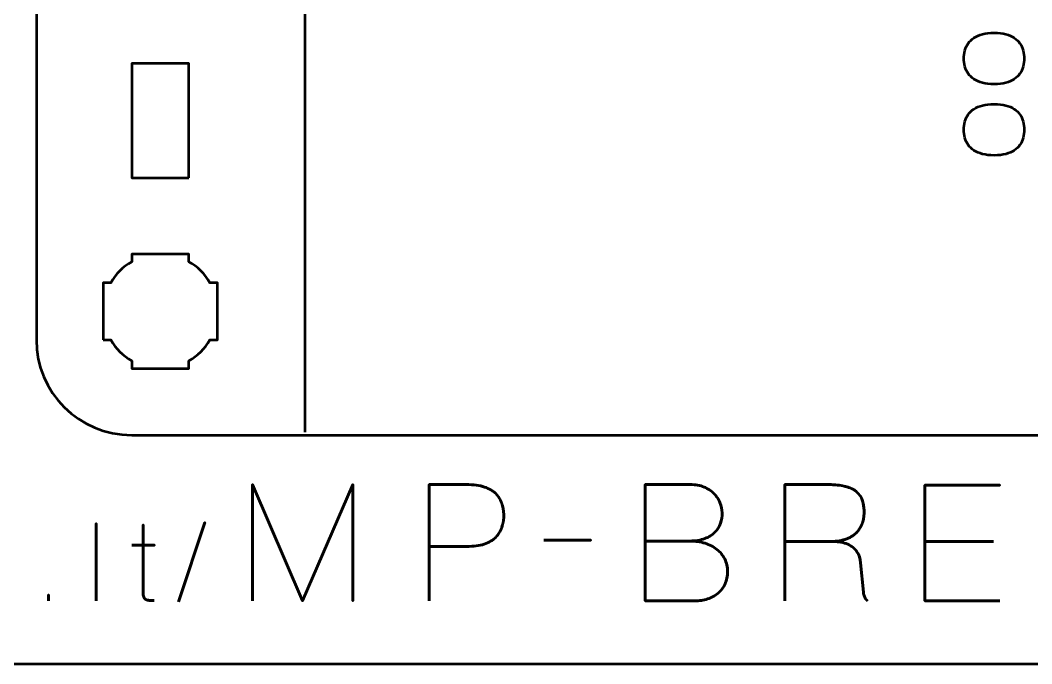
# Model space of a CAD drawing. Header units: centimetres. Extents: x -21 to 0, y -29.7 to 0.
# Drawn here: x -10.38 to -5.08, y -29.7 to -26.32 of the extents above; entities that cross this region are included whole.
import ezdxf

# ---------------------------------------------------------------- set-up
doc = ezdxf.new("R2010")
doc.units = ezdxf.units.CM
doc.header["$MEASUREMENT"] = 0
doc.layers.add('Layer 1', color=7, linetype='Continuous')

msp = doc.modelspace()

# ---------------------------------------------------------------- linework, layer by layer
at = {"layer": 'Layer 1', "color": 1, "lineweight": 53}
msp.add_open_spline([(-21.00003, -29.19995), (-21.00003, -29.19995), (-21.00003, -5.29992), (-21.00003, -5.29992), (-21.00003, -5.29992), (-21.00003, -5.21709), (-20.93286, -5.14992), (-20.85003, -5.14992), (-20.85003, -5.14992), (-20.7672, -5.14992), (-20.70003, -5.08275), (-20.70003, -4.99992), (-20.70003, -4.99992), (-20.70003, -4.91709), (-20.7672, -4.84992), (-20.85003, -4.84992), (-20.85003, -4.84992), (-20.93286, -4.84992), (-21.00003, -4.78275), (-21.00003, -4.69992), (-21.00003, -4.69992), (-21.00003, -4.61709), (-20.93286, -4.54992), (-20.85003, -4.54992), (-20.85003, -4.54992), (-20.7672, -4.54992), (-20.70003, -4.48275), (-20.70003, -4.39992), (-20.70003, -4.39992), (-20.70003, -4.31709), (-20.7672, -4.24992), (-20.85003, -4.24992), (-20.85003, -4.24992), (-20.93286, -4.24992), (-21.00003, -4.18275), (-21.00003, -4.09992), (-21.00003, -4.09992), (-21.00003, -4.01709), (-20.93286, -3.94992), (-20.85003, -3.94992), (-20.85003, -3.94992), (-20.7672, -3.94992), (-20.70003, -3.88275), (-20.70003, -3.79992), (-20.70003, -3.79992), (-20.70003, -3.71709), (-20.7672, -3.64992), (-20.85003, -3.64992), (-20.85003, -3.64992), (-20.93286, -3.64992), (-21.00003, -3.58275), (-21.00003, -3.49992), (-21.00003, -3.49992), (-21.00003, -3.41709), (-20.93286, -3.34992), (-20.85003, -3.34992), (-20.85003, -3.34992), (-20.7672, -3.34992), (-20.70003, -3.28275), (-20.70003, -3.19992), (-20.70003, -3.19992), (-20.70003, -3.11709), (-20.7672, -3.04992), (-20.85003, -3.04992), (-20.85003, -3.04992), (-20.93286, -3.04992), (-21.00003, -2.98275), (-21.00003, -2.89992), (-21.00003, -2.89992), (-21.00003, -2.81709), (-20.93286, -2.74992), (-20.85003, -2.74992), (-20.85003, -2.74992), (-20.7672, -2.74992), (-20.70003, -2.68275), (-20.70003, -2.59992), (-20.70003, -2.59992), (-20.70003, -2.51709), (-20.7672, -2.44992), (-20.85003, -2.44992), (-20.85003, -2.44992), (-20.93286, -2.44992), (-21.00003, -2.38275), (-21.00003, -2.29992), (-21.00003, -2.29992), (-21.00003, -2.21709), (-20.93286, -2.14992), (-20.85003, -2.14992), (-20.85003, -2.14992), (-20.7672, -2.14992), (-20.70003, -2.08275), (-20.70003, -1.99992), (-20.70003, -1.99992), (-20.70003, -1.91709), (-20.7672, -1.84992), (-20.85003, -1.84992), (-20.85003, -1.84992), (-20.93286, -1.84992), (-21.00003, -1.78275), (-21.00003, -1.69992), (-21.00003, -1.69992), (-21.00003, -1.61709), (-20.93286, -1.54992), (-20.85003, -1.54992), (-20.85003, -1.54992), (-20.7672, -1.54992), (-20.70003, -1.48275), (-20.70003, -1.39992), (-20.70003, -1.39992), (-20.70003, -1.31709), (-20.7672, -1.24992), (-20.85003, -1.24992), (-20.85003, -1.24992), (-20.93286, -1.24992), (-21.00003, -1.18275), (-21.00003, -1.09992), (-21.00003, -1.09992), (-21.00003, -1.09992), (-21.00003, -0.49992), (-21.00003, -0.49992), (-21.00003, -0.49992), (-21.00003, -0.22295), (-20.77694, 0.00004), (-20.49994, 0.00004), (-20.49994, 0.00004), (-20.49994, 0.00004), (-0.50008, 0.00004), (-0.50008, 0.00004), (-0.50008, 0.00004), (-0.22294, 0.00004), (0.00002, -0.22295), (0.00002, -0.49992), (0.00002, -0.49992), (0.00002, -0.49992), (0.00002, -29.19995), (0.00002, -29.19995), (0.00002, -29.19995), (0.00002, -29.47695), (-0.22294, -29.70004), (-0.50008, -29.70004), (-0.50008, -29.70004), (-0.50008, -29.70004), (-20.49994, -29.70004), (-20.49994, -29.70004), (-20.49994, -29.70004), (-20.77694, -29.70004), (-21.00003, -29.47695), (-21.00003, -29.19995)], degree=3, knots=[0, 0, 0, 0, 0.027027, 0.027027, 0.027027, 0.027027, 0.0540541, 0.0540541, 0.0540541, 0.0540541, 0.0810811, 0.0810811, 0.0810811, 0.0810811, 0.1081081, 0.1081081, 0.1081081, 0.1081081, 0.1351351, 0.1351351, 0.1351351, 0.1351351, 0.1621622, 0.1621622, 0.1621622, 0.1621622, 0.1891892, 0.1891892, 0.1891892, 0.1891892, 0.2162162, 0.2162162, 0.2162162, 0.2162162, 0.2432432, 0.2432432, 0.2432432, 0.2432432, 0.2702703, 0.2702703, 0.2702703, 0.2702703, 0.2972973, 0.2972973, 0.2972973, 0.2972973, 0.3243243, 0.3243243, 0.3243243, 0.3243243, 0.3513514, 0.3513514, 0.3513514, 0.3513514, 0.3783784, 0.3783784, 0.3783784, 0.3783784, 0.4054054, 0.4054054, 0.4054054, 0.4054054, 0.4324324, 0.4324324, 0.4324324, 0.4324324, 0.4594595, 0.4594595, 0.4594595, 0.4594595, 0.4864865, 0.4864865, 0.4864865, 0.4864865, 0.5135135, 0.5135135, 0.5135135, 0.5135135, 0.5405405, 0.5405405, 0.5405405, 0.5405405, 0.5675676, 0.5675676, 0.5675676, 0.5675676, 0.5945946, 0.5945946, 0.5945946, 0.5945946, 0.6216216, 0.6216216, 0.6216216, 0.6216216, 0.6486486, 0.6486486, 0.6486486, 0.6486486, 0.6756757, 0.6756757, 0.6756757, 0.6756757, 0.7027027, 0.7027027, 0.7027027, 0.7027027, 0.7297297, 0.7297297, 0.7297297, 0.7297297, 0.7567568, 0.7567568, 0.7567568, 0.7567568, 0.7837838, 0.7837838, 0.7837838, 0.7837838, 0.8108108, 0.8108108, 0.8108108, 0.8108108, 0.8378378, 0.8378378, 0.8378378, 0.8378378, 0.8648649, 0.8648649, 0.8648649, 0.8648649, 0.8918919, 0.8918919, 0.8918919, 0.8918919, 0.9189189, 0.9189189, 0.9189189, 0.9189189, 0.9459459, 0.9459459, 0.9459459, 0.9459459, 0.972973, 0.972973, 0.972973, 0.972973, 1, 1, 1, 1], dxfattribs=at)
at = {"layer": 'Layer 1', "color": 3, "lineweight": 53}
msp.add_open_spline([(-0.50014, -28.50002), (-0.50014, -28.50002), (-9.80004, -28.50002), (-9.80004, -28.50002), (-9.80004, -28.50002), (-10.07704, -28.50002), (-10.30014, -28.27693), (-10.30014, -27.99993), (-10.30014, -27.99993), (-10.30014, -27.99993), (-10.30014, -23.70007), (-10.30014, -23.70007), (-10.30014, -23.70007), (-10.30014, -23.42293), (-10.07704, -23.19997), (-9.80004, -23.19997), (-9.80004, -23.19997), (-9.80004, -23.19997), (-0.50014, -23.19997), (-0.50014, -23.19997), (-0.50014, -23.19997), (-0.49979, -24.96664), (-0.49979, -26.73334), (-0.50014, -28.50002)], degree=3, knots=[0, 0, 0, 0, 0.1666667, 0.1666667, 0.1666667, 0.1666667, 0.3333333, 0.3333333, 0.3333333, 0.3333333, 0.5, 0.5, 0.5, 0.5, 0.6666667, 0.6666667, 0.6666667, 0.6666667, 0.8333333, 0.8333333, 0.8333333, 0.8333333, 1, 1, 1, 1], dxfattribs=at)
at = {"layer": 'Layer 1', "color": 5, "lineweight": 53}
msp.add_open_spline([(-8.89109, -28.48513), (-8.89109, -28.48513), (-8.89109, -23.21485), (-8.89109, -23.21485)], degree=3, dxfattribs=at)
for points, knots in [([(-5.12025, -26.52333), (-5.12018, -26.50844), (-5.12194, -26.49433), (-5.1254, -26.48086), (-5.1254, -26.48086), (-5.12893, -26.46745), (-5.13443, -26.45518), (-5.14205, -26.44396), (-5.14205, -26.44396), (-5.1496, -26.43274), (-5.15955, -26.423), (-5.17183, -26.41475), (-5.17183, -26.41475), (-5.1841, -26.40649), (-5.19899, -26.40014), (-5.21649, -26.39563), (-5.21649, -26.39563), (-5.23398, -26.39104), (-5.25438, -26.38878), (-5.27773, -26.38871), (-5.27773, -26.38871), (-5.30108, -26.38878), (-5.32147, -26.39104), (-5.33904, -26.39563), (-5.33904, -26.39563), (-5.35661, -26.40014), (-5.37157, -26.40649), (-5.38391, -26.41475), (-5.38391, -26.41475), (-5.39626, -26.423), (-5.40628, -26.43274), (-5.41397, -26.44396), (-5.41397, -26.44396), (-5.42166, -26.45518), (-5.42723, -26.46745), (-5.43083, -26.48086), (-5.43083, -26.48086), (-5.43436, -26.49433), (-5.43612, -26.50844), (-5.43605, -26.52333), (-5.43605, -26.52333), (-5.43612, -26.53822), (-5.43436, -26.55233), (-5.43083, -26.56581), (-5.43083, -26.56581), (-5.42723, -26.57921), (-5.42166, -26.59149), (-5.41397, -26.60271), (-5.41397, -26.60271), (-5.40628, -26.61392), (-5.39626, -26.62366), (-5.38391, -26.63192), (-5.38391, -26.63192), (-5.37157, -26.64017), (-5.35661, -26.64652), (-5.33904, -26.65104), (-5.33904, -26.65104), (-5.32147, -26.65562), (-5.30108, -26.65788), (-5.27773, -26.65795), (-5.27773, -26.65795), (-5.25438, -26.65788), (-5.23398, -26.65562), (-5.21649, -26.65104), (-5.21649, -26.65104), (-5.19899, -26.64652), (-5.1841, -26.64017), (-5.17183, -26.63192), (-5.17183, -26.63192), (-5.15955, -26.62366), (-5.1496, -26.61392), (-5.14205, -26.60271), (-5.14205, -26.60271), (-5.13443, -26.59149), (-5.12893, -26.57921), (-5.1254, -26.56581), (-5.1254, -26.56581), (-5.12194, -26.55233), (-5.12018, -26.53822), (-5.12025, -26.52333)], [0, 0, 0, 0, 0.05, 0.05, 0.05, 0.05, 0.1, 0.1, 0.1, 0.1, 0.15, 0.15, 0.15, 0.15, 0.2, 0.2, 0.2, 0.2, 0.25, 0.25, 0.25, 0.25, 0.3, 0.3, 0.3, 0.3, 0.35, 0.35, 0.35, 0.35, 0.4, 0.4, 0.4, 0.4, 0.45, 0.45, 0.45, 0.45, 0.5, 0.5, 0.5, 0.5, 0.55, 0.55, 0.55, 0.55, 0.6, 0.6, 0.6, 0.6, 0.65, 0.65, 0.65, 0.65, 0.7, 0.7, 0.7, 0.7, 0.75, 0.75, 0.75, 0.75, 0.8, 0.8, 0.8, 0.8, 0.85, 0.85, 0.85, 0.85, 0.9, 0.9, 0.9, 0.9, 0.95, 0.95, 0.95, 0.95, 1, 1, 1, 1]), ([(-5.12025, -26.52333), (-5.12018, -26.50844), (-5.12194, -26.49433), (-5.1254, -26.48086), (-5.1254, -26.48086), (-5.12893, -26.46745), (-5.13443, -26.45518), (-5.14205, -26.44396), (-5.14205, -26.44396), (-5.1496, -26.43274), (-5.15955, -26.423), (-5.17183, -26.41475), (-5.17183, -26.41475), (-5.1841, -26.40649), (-5.19899, -26.40014), (-5.21649, -26.39563), (-5.21649, -26.39563), (-5.23398, -26.39104), (-5.25438, -26.38878), (-5.27773, -26.38871), (-5.27773, -26.38871), (-5.30108, -26.38878), (-5.32147, -26.39104), (-5.33904, -26.39563), (-5.33904, -26.39563), (-5.35661, -26.40014), (-5.37157, -26.40649), (-5.38391, -26.41475), (-5.38391, -26.41475), (-5.39626, -26.423), (-5.40628, -26.43274), (-5.41397, -26.44396), (-5.41397, -26.44396), (-5.42166, -26.45518), (-5.42723, -26.46745), (-5.43083, -26.48086), (-5.43083, -26.48086), (-5.43436, -26.49433), (-5.43612, -26.50844), (-5.43605, -26.52333), (-5.43605, -26.52333), (-5.43612, -26.53822), (-5.43436, -26.55233), (-5.43083, -26.56581), (-5.43083, -26.56581), (-5.42723, -26.57921), (-5.42166, -26.59149), (-5.41397, -26.60271), (-5.41397, -26.60271), (-5.40628, -26.61392), (-5.39626, -26.62366), (-5.38391, -26.63192), (-5.38391, -26.63192), (-5.37157, -26.64017), (-5.35661, -26.64652), (-5.33904, -26.65104), (-5.33904, -26.65104), (-5.32147, -26.65562), (-5.30108, -26.65788), (-5.27773, -26.65795), (-5.27773, -26.65795), (-5.25438, -26.65788), (-5.23398, -26.65562), (-5.21649, -26.65104), (-5.21649, -26.65104), (-5.19899, -26.64652), (-5.1841, -26.64017), (-5.17183, -26.63192), (-5.17183, -26.63192), (-5.15955, -26.62366), (-5.1496, -26.61392), (-5.14205, -26.60271), (-5.14205, -26.60271), (-5.13443, -26.59149), (-5.12893, -26.57921), (-5.1254, -26.56581), (-5.1254, -26.56581), (-5.12194, -26.55233), (-5.12018, -26.53822), (-5.12025, -26.52333)], [0, 0, 0, 0, 0.05, 0.05, 0.05, 0.05, 0.1, 0.1, 0.1, 0.1, 0.15, 0.15, 0.15, 0.15, 0.2, 0.2, 0.2, 0.2, 0.25, 0.25, 0.25, 0.25, 0.3, 0.3, 0.3, 0.3, 0.35, 0.35, 0.35, 0.35, 0.4, 0.4, 0.4, 0.4, 0.45, 0.45, 0.45, 0.45, 0.5, 0.5, 0.5, 0.5, 0.55, 0.55, 0.55, 0.55, 0.6, 0.6, 0.6, 0.6, 0.65, 0.65, 0.65, 0.65, 0.7, 0.7, 0.7, 0.7, 0.75, 0.75, 0.75, 0.75, 0.8, 0.8, 0.8, 0.8, 0.85, 0.85, 0.85, 0.85, 0.9, 0.9, 0.9, 0.9, 0.95, 0.95, 0.95, 0.95, 1, 1, 1, 1]), ([(-5.12025, -26.89713), (-5.12018, -26.88224), (-5.12194, -26.86813), (-5.1254, -26.85466), (-5.1254, -26.85466), (-5.12893, -26.84125), (-5.13443, -26.82898), (-5.14205, -26.81776), (-5.14205, -26.81776), (-5.1496, -26.80654), (-5.15955, -26.7968), (-5.17183, -26.78855), (-5.17183, -26.78855), (-5.1841, -26.78029), (-5.19899, -26.77394), (-5.21649, -26.76943), (-5.21649, -26.76943), (-5.23398, -26.76484), (-5.25438, -26.76258), (-5.27773, -26.76251), (-5.27773, -26.76251), (-5.30108, -26.76258), (-5.32147, -26.76484), (-5.33904, -26.76943), (-5.33904, -26.76943), (-5.35661, -26.77394), (-5.37157, -26.78029), (-5.38391, -26.78855), (-5.38391, -26.78855), (-5.39626, -26.7968), (-5.40628, -26.80654), (-5.41397, -26.81776), (-5.41397, -26.81776), (-5.42166, -26.82898), (-5.42723, -26.84125), (-5.43083, -26.85466), (-5.43083, -26.85466), (-5.43436, -26.86813), (-5.43612, -26.88224), (-5.43605, -26.89713), (-5.43605, -26.89713), (-5.43612, -26.91202), (-5.43436, -26.92613), (-5.43083, -26.93961), (-5.43083, -26.93961), (-5.42723, -26.95301), (-5.42166, -26.96529), (-5.41397, -26.97651), (-5.41397, -26.97651), (-5.40628, -26.98772), (-5.39626, -26.99746), (-5.38391, -27.00572), (-5.38391, -27.00572), (-5.37157, -27.01397), (-5.35661, -27.02032), (-5.33904, -27.02484), (-5.33904, -27.02484), (-5.32147, -27.02942), (-5.30108, -27.03168), (-5.27773, -27.03175), (-5.27773, -27.03175), (-5.25438, -27.03168), (-5.23398, -27.02942), (-5.21649, -27.02484), (-5.21649, -27.02484), (-5.19899, -27.02032), (-5.1841, -27.01397), (-5.17183, -27.00572), (-5.17183, -27.00572), (-5.15955, -26.99746), (-5.1496, -26.98772), (-5.14205, -26.97651), (-5.14205, -26.97651), (-5.13443, -26.96529), (-5.12893, -26.95301), (-5.1254, -26.93961), (-5.1254, -26.93961), (-5.12194, -26.92613), (-5.12018, -26.91202), (-5.12025, -26.89713)], [0, 0, 0, 0, 0.05, 0.05, 0.05, 0.05, 0.1, 0.1, 0.1, 0.1, 0.15, 0.15, 0.15, 0.15, 0.2, 0.2, 0.2, 0.2, 0.25, 0.25, 0.25, 0.25, 0.3, 0.3, 0.3, 0.3, 0.35, 0.35, 0.35, 0.35, 0.4, 0.4, 0.4, 0.4, 0.45, 0.45, 0.45, 0.45, 0.5, 0.5, 0.5, 0.5, 0.55, 0.55, 0.55, 0.55, 0.6, 0.6, 0.6, 0.6, 0.65, 0.65, 0.65, 0.65, 0.7, 0.7, 0.7, 0.7, 0.75, 0.75, 0.75, 0.75, 0.8, 0.8, 0.8, 0.8, 0.85, 0.85, 0.85, 0.85, 0.9, 0.9, 0.9, 0.9, 0.95, 0.95, 0.95, 0.95, 1, 1, 1, 1]), ([(-5.12025, -26.89713), (-5.12018, -26.88224), (-5.12194, -26.86813), (-5.1254, -26.85466), (-5.1254, -26.85466), (-5.12893, -26.84125), (-5.13443, -26.82898), (-5.14205, -26.81776), (-5.14205, -26.81776), (-5.1496, -26.80654), (-5.15955, -26.7968), (-5.17183, -26.78855), (-5.17183, -26.78855), (-5.1841, -26.78029), (-5.19899, -26.77394), (-5.21649, -26.76943), (-5.21649, -26.76943), (-5.23398, -26.76484), (-5.25438, -26.76258), (-5.27773, -26.76251), (-5.27773, -26.76251), (-5.30108, -26.76258), (-5.32147, -26.76484), (-5.33904, -26.76943), (-5.33904, -26.76943), (-5.35661, -26.77394), (-5.37157, -26.78029), (-5.38391, -26.78855), (-5.38391, -26.78855), (-5.39626, -26.7968), (-5.40628, -26.80654), (-5.41397, -26.81776), (-5.41397, -26.81776), (-5.42166, -26.82898), (-5.42723, -26.84125), (-5.43083, -26.85466), (-5.43083, -26.85466), (-5.43436, -26.86813), (-5.43612, -26.88224), (-5.43605, -26.89713), (-5.43605, -26.89713), (-5.43612, -26.91202), (-5.43436, -26.92613), (-5.43083, -26.93961), (-5.43083, -26.93961), (-5.42723, -26.95301), (-5.42166, -26.96529), (-5.41397, -26.97651), (-5.41397, -26.97651), (-5.40628, -26.98772), (-5.39626, -26.99746), (-5.38391, -27.00572), (-5.38391, -27.00572), (-5.37157, -27.01397), (-5.35661, -27.02032), (-5.33904, -27.02484), (-5.33904, -27.02484), (-5.32147, -27.02942), (-5.30108, -27.03168), (-5.27773, -27.03175), (-5.27773, -27.03175), (-5.25438, -27.03168), (-5.23398, -27.02942), (-5.21649, -27.02484), (-5.21649, -27.02484), (-5.19899, -27.02032), (-5.1841, -27.01397), (-5.17183, -27.00572), (-5.17183, -27.00572), (-5.15955, -26.99746), (-5.1496, -26.98772), (-5.14205, -26.97651), (-5.14205, -26.97651), (-5.13443, -26.96529), (-5.12893, -26.95301), (-5.1254, -26.93961), (-5.1254, -26.93961), (-5.12194, -26.92613), (-5.12018, -26.91202), (-5.12025, -26.89713)], [0, 0, 0, 0, 0.05, 0.05, 0.05, 0.05, 0.1, 0.1, 0.1, 0.1, 0.15, 0.15, 0.15, 0.15, 0.2, 0.2, 0.2, 0.2, 0.25, 0.25, 0.25, 0.25, 0.3, 0.3, 0.3, 0.3, 0.35, 0.35, 0.35, 0.35, 0.4, 0.4, 0.4, 0.4, 0.45, 0.45, 0.45, 0.45, 0.5, 0.5, 0.5, 0.5, 0.55, 0.55, 0.55, 0.55, 0.6, 0.6, 0.6, 0.6, 0.65, 0.65, 0.65, 0.65, 0.7, 0.7, 0.7, 0.7, 0.75, 0.75, 0.75, 0.75, 0.8, 0.8, 0.8, 0.8, 0.85, 0.85, 0.85, 0.85, 0.9, 0.9, 0.9, 0.9, 0.95, 0.95, 0.95, 0.95, 1, 1, 1, 1]), ([(-9.16618, -29.36992), (-9.16618, -29.36992), (-9.16618, -28.75947), (-9.16618, -28.75947), (-9.16618, -28.75947), (-9.16618, -28.75947), (-8.90371, -29.36992), (-8.90371, -29.36992), (-8.90371, -29.36992), (-8.90371, -29.36992), (-8.6404, -28.75947), (-8.6404, -28.75947), (-8.6404, -28.75947), (-8.6404, -28.75947), (-8.6404, -29.36992), (-8.6404, -29.36992), (-8.6404, -29.36992), (-8.6404, -29.36992), (-8.6404, -28.75947), (-8.6404, -28.75947), (-8.6404, -28.75947), (-8.6404, -28.75947), (-8.90371, -29.36992), (-8.90371, -29.36992), (-8.90371, -29.36992), (-8.90371, -29.36992), (-9.16618, -28.75947), (-9.16618, -28.75947), (-9.16618, -28.75947), (-9.16618, -28.75947), (-9.16618, -29.36992), (-9.16618, -29.36992)], [0, 0, 0, 0, 0.125, 0.125, 0.125, 0.125, 0.25, 0.25, 0.25, 0.25, 0.375, 0.375, 0.375, 0.375, 0.5, 0.5, 0.5, 0.5, 0.625, 0.625, 0.625, 0.625, 0.75, 0.75, 0.75, 0.75, 0.875, 0.875, 0.875, 0.875, 1, 1, 1, 1]), ([(-8.24077, -29.36992), (-8.24077, -29.36992), (-8.24077, -28.75947), (-8.24077, -28.75947), (-8.24077, -28.75947), (-8.24077, -28.75947), (-8.04604, -28.75947), (-8.04604, -28.75947), (-8.04604, -28.75947), (-8.00709, -28.75961), (-7.97506, -28.76399), (-7.9498, -28.77245), (-7.9498, -28.77245), (-7.92468, -28.78078), (-7.90492, -28.79235), (-7.89067, -28.80703), (-7.89067, -28.80703), (-7.87642, -28.82156), (-7.86626, -28.83821), (-7.86005, -28.85698), (-7.86005, -28.85698), (-7.85398, -28.87575), (-7.85045, -28.89536), (-7.84961, -28.9161), (-7.84961, -28.9161), (-7.84862, -28.93685), (-7.85102, -28.95717), (-7.85666, -28.97692), (-7.85666, -28.97692), (-7.86245, -28.99668), (-7.87219, -29.0146), (-7.88616, -29.03069), (-7.88616, -29.03069), (-7.89998, -29.04677), (-7.91875, -29.05962), (-7.94232, -29.06907), (-7.94232, -29.06907), (-7.96588, -29.07867), (-7.99509, -29.08346), (-8.02995, -29.08375), (-8.02995, -29.08375), (-8.02995, -29.08375), (-8.24077, -29.08375), (-8.24077, -29.08375), (-8.24077, -29.08375), (-8.24077, -29.08375), (-8.02995, -29.08375), (-8.02995, -29.08375), (-8.02995, -29.08375), (-7.9958, -29.08346), (-7.96687, -29.07867), (-7.94345, -29.06907), (-7.94345, -29.06907), (-7.91988, -29.05962), (-7.90111, -29.04677), (-7.887, -29.03069), (-7.887, -29.03069), (-7.87303, -29.0146), (-7.86301, -28.99668), (-7.85709, -28.97692), (-7.85709, -28.97692), (-7.85116, -28.95717), (-7.84862, -28.93685), (-7.84961, -28.9161), (-7.84961, -28.9161), (-7.85045, -28.89536), (-7.85398, -28.87575), (-7.86033, -28.85698), (-7.86033, -28.85698), (-7.86654, -28.83821), (-7.87698, -28.82156), (-7.89124, -28.80703), (-7.89124, -28.80703), (-7.90563, -28.79235), (-7.92538, -28.78078), (-7.9505, -28.77245), (-7.9505, -28.77245), (-7.97576, -28.76399), (-8.00751, -28.75961), (-8.04604, -28.75947), (-8.04604, -28.75947), (-8.04604, -28.75947), (-8.24077, -28.75947), (-8.24077, -28.75947), (-8.24077, -28.75947), (-8.24077, -28.75947), (-8.24077, -29.36992), (-8.24077, -29.36992)], [0, 0, 0, 0, 0.0454545, 0.0454545, 0.0454545, 0.0454545, 0.0909091, 0.0909091, 0.0909091, 0.0909091, 0.1363636, 0.1363636, 0.1363636, 0.1363636, 0.1818182, 0.1818182, 0.1818182, 0.1818182, 0.2272727, 0.2272727, 0.2272727, 0.2272727, 0.2727273, 0.2727273, 0.2727273, 0.2727273, 0.3181818, 0.3181818, 0.3181818, 0.3181818, 0.3636364, 0.3636364, 0.3636364, 0.3636364, 0.4090909, 0.4090909, 0.4090909, 0.4090909, 0.4545455, 0.4545455, 0.4545455, 0.4545455, 0.5, 0.5, 0.5, 0.5, 0.5454545, 0.5454545, 0.5454545, 0.5454545, 0.5909091, 0.5909091, 0.5909091, 0.5909091, 0.6363636, 0.6363636, 0.6363636, 0.6363636, 0.6818182, 0.6818182, 0.6818182, 0.6818182, 0.7272727, 0.7272727, 0.7272727, 0.7272727, 0.7727273, 0.7727273, 0.7727273, 0.7727273, 0.8181818, 0.8181818, 0.8181818, 0.8181818, 0.8636364, 0.8636364, 0.8636364, 0.8636364, 0.9090909, 0.9090909, 0.9090909, 0.9090909, 0.9545455, 0.9545455, 0.9545455, 0.9545455, 1, 1, 1, 1]), ([(-7.10792, -29.05581), (-7.10792, -29.05581), (-6.87339, -29.05581), (-6.87339, -29.05581), (-6.87339, -29.05581), (-6.84291, -29.05566), (-6.81695, -29.05143), (-6.79507, -29.04311), (-6.79507, -29.04311), (-6.77334, -29.03492), (-6.7557, -29.02377), (-6.74202, -29.0098), (-6.74202, -29.0098), (-6.72833, -28.99583), (-6.71845, -28.98003), (-6.71224, -28.96253), (-6.71224, -28.96253), (-6.70617, -28.94517), (-6.70335, -28.92711), (-6.70406, -28.90848), (-6.70406, -28.90848), (-6.7049, -28.88986), (-6.70886, -28.8718), (-6.71591, -28.85416), (-6.71591, -28.85416), (-6.72283, -28.83652), (-6.73327, -28.82057), (-6.74696, -28.80632), (-6.74696, -28.80632), (-6.76064, -28.79207), (-6.77772, -28.78078), (-6.79846, -28.77245), (-6.79846, -28.77245), (-6.8192, -28.76399), (-6.84362, -28.75961), (-6.8717, -28.75947), (-6.8717, -28.75947), (-6.8717, -28.75947), (-7.10792, -28.75947), (-7.10792, -28.75947), (-7.10792, -28.75947), (-7.10792, -28.75947), (-7.10792, -29.36992), (-7.10792, -29.36992), (-7.10792, -29.36992), (-7.10792, -29.36992), (-6.84799, -29.36992), (-6.84799, -29.36992), (-6.84799, -29.36992), (-6.82372, -29.36992), (-6.80114, -29.36639), (-6.78026, -29.35948), (-6.78026, -29.35948), (-6.75937, -29.35242), (-6.74117, -29.3424), (-6.72537, -29.329), (-6.72537, -29.329), (-6.7097, -29.31573), (-6.69743, -29.29965), (-6.68868, -29.2806), (-6.68868, -29.2806), (-6.67993, -29.26155), (-6.67541, -29.23996), (-6.67527, -29.21583), (-6.67527, -29.21583), (-6.67584, -29.19155), (-6.68092, -29.16968), (-6.69065, -29.15007), (-6.69065, -29.15007), (-6.70039, -29.13045), (-6.71394, -29.11366), (-6.73143, -29.09955), (-6.73143, -29.09955), (-6.74893, -29.08558), (-6.76982, -29.07471), (-6.7938, -29.06724), (-6.7938, -29.06724), (-6.81779, -29.05976), (-6.84432, -29.05595), (-6.87339, -29.05581), (-6.87339, -29.05581), (-6.84432, -29.05595), (-6.81779, -29.05976), (-6.7938, -29.06724), (-6.7938, -29.06724), (-6.76982, -29.07471), (-6.74893, -29.08558), (-6.73143, -29.09955), (-6.73143, -29.09955), (-6.71394, -29.11366), (-6.70039, -29.13045), (-6.69065, -29.15007), (-6.69065, -29.15007), (-6.68092, -29.16968), (-6.67584, -29.19155), (-6.67527, -29.21583), (-6.67527, -29.21583), (-6.67541, -29.23996), (-6.67993, -29.26155), (-6.68868, -29.2806), (-6.68868, -29.2806), (-6.69743, -29.29965), (-6.7097, -29.31573), (-6.72537, -29.329), (-6.72537, -29.329), (-6.74117, -29.3424), (-6.75937, -29.35242), (-6.78026, -29.35948), (-6.78026, -29.35948), (-6.80114, -29.36639), (-6.82372, -29.36992), (-6.84799, -29.36992), (-6.84799, -29.36992), (-6.84799, -29.36992), (-7.10792, -29.36992), (-7.10792, -29.36992), (-7.10792, -29.36992), (-7.10792, -29.36992), (-7.10792, -28.75947), (-7.10792, -28.75947), (-7.10792, -28.75947), (-7.10792, -28.75947), (-6.8717, -28.75947), (-6.8717, -28.75947), (-6.8717, -28.75947), (-6.84362, -28.75961), (-6.8192, -28.76399), (-6.79846, -28.77245), (-6.79846, -28.77245), (-6.77772, -28.78078), (-6.76064, -28.79207), (-6.74696, -28.80632), (-6.74696, -28.80632), (-6.73327, -28.82057), (-6.72283, -28.83652), (-6.71591, -28.85416), (-6.71591, -28.85416), (-6.70886, -28.8718), (-6.7049, -28.88986), (-6.70406, -28.90848), (-6.70406, -28.90848), (-6.70335, -28.92711), (-6.70617, -28.94517), (-6.71224, -28.96253), (-6.71224, -28.96253), (-6.71845, -28.98003), (-6.72833, -28.99583), (-6.74202, -29.0098), (-6.74202, -29.0098), (-6.7557, -29.02377), (-6.77334, -29.03492), (-6.79507, -29.04311), (-6.79507, -29.04311), (-6.81695, -29.05143), (-6.84291, -29.05566), (-6.87339, -29.05581), (-6.87339, -29.05581), (-6.87339, -29.05581), (-7.10792, -29.05581), (-7.10792, -29.05581)], [0, 0, 0, 0, 0.025, 0.025, 0.025, 0.025, 0.05, 0.05, 0.05, 0.05, 0.075, 0.075, 0.075, 0.075, 0.1, 0.1, 0.1, 0.1, 0.125, 0.125, 0.125, 0.125, 0.15, 0.15, 0.15, 0.15, 0.175, 0.175, 0.175, 0.175, 0.2, 0.2, 0.2, 0.2, 0.225, 0.225, 0.225, 0.225, 0.25, 0.25, 0.25, 0.25, 0.275, 0.275, 0.275, 0.275, 0.3, 0.3, 0.3, 0.3, 0.325, 0.325, 0.325, 0.325, 0.35, 0.35, 0.35, 0.35, 0.375, 0.375, 0.375, 0.375, 0.4, 0.4, 0.4, 0.4, 0.425, 0.425, 0.425, 0.425, 0.45, 0.45, 0.45, 0.45, 0.475, 0.475, 0.475, 0.475, 0.5, 0.5, 0.5, 0.5, 0.525, 0.525, 0.525, 0.525, 0.55, 0.55, 0.55, 0.55, 0.575, 0.575, 0.575, 0.575, 0.6, 0.6, 0.6, 0.6, 0.625, 0.625, 0.625, 0.625, 0.65, 0.65, 0.65, 0.65, 0.675, 0.675, 0.675, 0.675, 0.7, 0.7, 0.7, 0.7, 0.725, 0.725, 0.725, 0.725, 0.75, 0.75, 0.75, 0.75, 0.775, 0.775, 0.775, 0.775, 0.8, 0.8, 0.8, 0.8, 0.825, 0.825, 0.825, 0.825, 0.85, 0.85, 0.85, 0.85, 0.875, 0.875, 0.875, 0.875, 0.9, 0.9, 0.9, 0.9, 0.925, 0.925, 0.925, 0.925, 0.95, 0.95, 0.95, 0.95, 0.975, 0.975, 0.975, 0.975, 1, 1, 1, 1]), ([(-6.37555, -29.36992), (-6.37555, -29.36992), (-6.37555, -28.75947), (-6.37555, -28.75947), (-6.37555, -28.75947), (-6.37555, -28.75947), (-6.15288, -28.75947), (-6.15288, -28.75947), (-6.15288, -28.75947), (-6.12183, -28.75947), (-6.0953, -28.76159), (-6.07343, -28.76568), (-6.07343, -28.76568), (-6.05142, -28.76977), (-6.03321, -28.7757), (-6.01882, -28.78346), (-6.01882, -28.78346), (-6.00443, -28.79122), (-5.99314, -28.80068), (-5.98481, -28.81182), (-5.98481, -28.81182), (-5.97634, -28.82283), (-5.97042, -28.83539), (-5.96661, -28.84936), (-5.96661, -28.84936), (-5.9628, -28.86333), (-5.96054, -28.87843), (-5.95983, -28.89494), (-5.95983, -28.89494), (-5.95885, -28.91568), (-5.9611, -28.93572), (-5.96647, -28.95505), (-5.96647, -28.95505), (-5.97197, -28.97453), (-5.98142, -28.99188), (-5.99483, -29.0074), (-5.99483, -29.0074), (-6.00838, -29.02293), (-6.02658, -29.0352), (-6.04972, -29.04438), (-6.04972, -29.04438), (-6.07286, -29.05341), (-6.10151, -29.0582), (-6.13594, -29.05835), (-6.13594, -29.05835), (-6.13594, -29.05835), (-6.37555, -29.05835), (-6.37555, -29.05835), (-6.37555, -29.05835), (-6.37555, -29.05835), (-6.13594, -29.05835), (-6.13594, -29.05835), (-6.13594, -29.05835), (-6.10222, -29.0582), (-6.07385, -29.05341), (-6.05085, -29.04438), (-6.05085, -29.04438), (-6.02785, -29.0352), (-6.00951, -29.02293), (-5.99582, -29.0074), (-5.99582, -29.0074), (-5.98213, -28.99188), (-5.97253, -28.97453), (-5.96689, -28.95505), (-5.96689, -28.95505), (-5.96125, -28.93572), (-5.95885, -28.91568), (-5.95983, -28.89494), (-5.95983, -28.89494), (-5.96068, -28.87434), (-5.96421, -28.85571), (-5.97042, -28.83906), (-5.97042, -28.83906), (-5.97649, -28.82255), (-5.98665, -28.8083), (-6.00076, -28.79644), (-6.00076, -28.79644), (-6.01487, -28.78459), (-6.03434, -28.77542), (-6.05904, -28.76907), (-6.05904, -28.76907), (-6.08373, -28.76272), (-6.11506, -28.75947), (-6.15288, -28.75947), (-6.15288, -28.75947), (-6.15288, -28.75947), (-6.37555, -28.75947), (-6.37555, -28.75947), (-6.37555, -28.75947), (-6.37555, -28.75947), (-6.37555, -29.36992), (-6.37555, -29.36992)], [0, 0, 0, 0, 0.0434783, 0.0434783, 0.0434783, 0.0434783, 0.0869565, 0.0869565, 0.0869565, 0.0869565, 0.1304348, 0.1304348, 0.1304348, 0.1304348, 0.173913, 0.173913, 0.173913, 0.173913, 0.2173913, 0.2173913, 0.2173913, 0.2173913, 0.2608696, 0.2608696, 0.2608696, 0.2608696, 0.3043478, 0.3043478, 0.3043478, 0.3043478, 0.3478261, 0.3478261, 0.3478261, 0.3478261, 0.3913043, 0.3913043, 0.3913043, 0.3913043, 0.4347826, 0.4347826, 0.4347826, 0.4347826, 0.4782609, 0.4782609, 0.4782609, 0.4782609, 0.5217391, 0.5217391, 0.5217391, 0.5217391, 0.5652174, 0.5652174, 0.5652174, 0.5652174, 0.6086957, 0.6086957, 0.6086957, 0.6086957, 0.6521739, 0.6521739, 0.6521739, 0.6521739, 0.6956522, 0.6956522, 0.6956522, 0.6956522, 0.7391304, 0.7391304, 0.7391304, 0.7391304, 0.7826087, 0.7826087, 0.7826087, 0.7826087, 0.826087, 0.826087, 0.826087, 0.826087, 0.8695652, 0.8695652, 0.8695652, 0.8695652, 0.9130435, 0.9130435, 0.9130435, 0.9130435, 0.9565217, 0.9565217, 0.9565217, 0.9565217, 1, 1, 1, 1]), ([(-5.24694, -29.36992), (-5.24694, -29.36992), (-5.64149, -29.36992), (-5.64149, -29.36992), (-5.64149, -29.36992), (-5.64149, -29.36992), (-5.64149, -28.76286), (-5.64149, -28.76286), (-5.64149, -28.76286), (-5.64149, -28.76286), (-5.24694, -28.76286), (-5.24694, -28.76286), (-5.24694, -28.76286), (-5.24694, -28.76286), (-5.64149, -28.76286), (-5.64149, -28.76286), (-5.64149, -28.76286), (-5.64149, -28.76286), (-5.64149, -29.36992), (-5.64149, -29.36992), (-5.64149, -29.36992), (-5.64149, -29.36992), (-5.24694, -29.36992), (-5.24694, -29.36992)], [0, 0, 0, 0, 0.1666667, 0.1666667, 0.1666667, 0.1666667, 0.3333333, 0.3333333, 0.3333333, 0.3333333, 0.5, 0.5, 0.5, 0.5, 0.6666667, 0.6666667, 0.6666667, 0.6666667, 0.8333333, 0.8333333, 0.8333333, 0.8333333, 1, 1, 1, 1]), ([(-9.55452, -29.37556), (-9.55452, -29.37556), (-9.41623, -28.95901), (-9.41623, -28.95901), (-9.41623, -28.95901), (-9.41623, -28.95901), (-9.55452, -29.37556), (-9.55452, -29.37556)], [0, 0, 0, 0, 0.5, 0.5, 0.5, 0.5, 1, 1, 1, 1]), ([(-9.98745, -29.36992), (-9.98745, -29.36992), (-9.98745, -28.96296), (-9.98745, -28.96296), (-9.98745, -28.96296), (-9.98745, -28.96296), (-9.98745, -29.36992), (-9.98745, -29.36992)], [0, 0, 0, 0, 0.5, 0.5, 0.5, 0.5, 1, 1, 1, 1]), ([(-9.68265, -29.3671), (-9.68961, -29.36766), (-9.69657, -29.36785), (-9.70335, -29.36766), (-9.70335, -29.36766), (-9.71012, -29.36747), (-9.71624, -29.36644), (-9.72179, -29.36437), (-9.72179, -29.36437), (-9.72734, -29.36239), (-9.73176, -29.35882), (-9.73514, -29.35374), (-9.73514, -29.35374), (-9.73844, -29.34866), (-9.74013, -29.34142), (-9.74022, -29.3321), (-9.74022, -29.3321), (-9.74022, -29.32768), (-9.74022, -29.32016), (-9.74022, -29.30962), (-9.74022, -29.30962), (-9.74022, -29.29899), (-9.74022, -29.28619), (-9.74022, -29.27105), (-9.74022, -29.27105), (-9.74022, -29.2559), (-9.74022, -29.23935), (-9.74022, -29.22138), (-9.74022, -29.22138), (-9.74022, -29.20341), (-9.74022, -29.18488), (-9.74022, -29.16569), (-9.74022, -29.16569), (-9.74022, -29.1465), (-9.74022, -29.12759), (-9.74022, -29.10887), (-9.74022, -29.10887), (-9.74022, -29.09015), (-9.74022, -29.07255), (-9.74022, -29.056), (-9.74022, -29.056), (-9.74022, -29.03944), (-9.74022, -29.02476), (-9.74022, -29.01207), (-9.74022, -29.01207), (-9.74022, -28.99927), (-9.74022, -28.9893), (-9.74022, -28.98196), (-9.74022, -28.98196), (-9.74022, -28.97472), (-9.74022, -28.97095), (-9.74022, -28.97086), (-9.74022, -28.97086), (-9.74022, -28.97095), (-9.74022, -28.97472), (-9.74022, -28.98196), (-9.74022, -28.98196), (-9.74022, -28.9893), (-9.74022, -28.99927), (-9.74022, -29.01207), (-9.74022, -29.01207), (-9.74022, -29.02476), (-9.74022, -29.03944), (-9.74022, -29.056), (-9.74022, -29.056), (-9.74022, -29.07255), (-9.74022, -29.09015), (-9.74022, -29.10887), (-9.74022, -29.10887), (-9.74022, -29.12759), (-9.74022, -29.1465), (-9.74022, -29.16569), (-9.74022, -29.16569), (-9.74022, -29.18488), (-9.74022, -29.20341), (-9.74022, -29.22138), (-9.74022, -29.22138), (-9.74022, -29.23935), (-9.74022, -29.2559), (-9.74022, -29.27105), (-9.74022, -29.27105), (-9.74022, -29.28619), (-9.74022, -29.29899), (-9.74022, -29.30962), (-9.74022, -29.30962), (-9.74022, -29.32016), (-9.74022, -29.32768), (-9.74022, -29.3321), (-9.74022, -29.3321), (-9.74013, -29.34142), (-9.73844, -29.34866), (-9.73514, -29.35374), (-9.73514, -29.35374), (-9.73176, -29.35882), (-9.72734, -29.36239), (-9.72179, -29.36437), (-9.72179, -29.36437), (-9.71624, -29.36644), (-9.71012, -29.36747), (-9.70335, -29.36766), (-9.70335, -29.36766), (-9.69657, -29.36785), (-9.68961, -29.36766), (-9.68265, -29.3671)], [0, 0, 0, 0, 0.0384615, 0.0384615, 0.0384615, 0.0384615, 0.0769231, 0.0769231, 0.0769231, 0.0769231, 0.1153846, 0.1153846, 0.1153846, 0.1153846, 0.1538462, 0.1538462, 0.1538462, 0.1538462, 0.1923077, 0.1923077, 0.1923077, 0.1923077, 0.2307692, 0.2307692, 0.2307692, 0.2307692, 0.2692308, 0.2692308, 0.2692308, 0.2692308, 0.3076923, 0.3076923, 0.3076923, 0.3076923, 0.3461538, 0.3461538, 0.3461538, 0.3461538, 0.3846154, 0.3846154, 0.3846154, 0.3846154, 0.4230769, 0.4230769, 0.4230769, 0.4230769, 0.4615385, 0.4615385, 0.4615385, 0.4615385, 0.5, 0.5, 0.5, 0.5, 0.5384615, 0.5384615, 0.5384615, 0.5384615, 0.5769231, 0.5769231, 0.5769231, 0.5769231, 0.6153846, 0.6153846, 0.6153846, 0.6153846, 0.6538462, 0.6538462, 0.6538462, 0.6538462, 0.6923077, 0.6923077, 0.6923077, 0.6923077, 0.7307692, 0.7307692, 0.7307692, 0.7307692, 0.7692308, 0.7692308, 0.7692308, 0.7692308, 0.8076923, 0.8076923, 0.8076923, 0.8076923, 0.8461538, 0.8461538, 0.8461538, 0.8461538, 0.8846154, 0.8846154, 0.8846154, 0.8846154, 0.9230769, 0.9230769, 0.9230769, 0.9230769, 0.9615385, 0.9615385, 0.9615385, 0.9615385, 1, 1, 1, 1]), ([(-7.63963, -29.05073), (-7.63963, -29.05073), (-7.39325, -29.05073), (-7.39325, -29.05073), (-7.39325, -29.05073), (-7.39325, -29.05073), (-7.63963, -29.05073), (-7.63963, -29.05073)], [0, 0, 0, 0, 0.5, 0.5, 0.5, 0.5, 1, 1, 1, 1]), ([(-5.94121, -29.36992), (-5.94685, -29.36583), (-5.95109, -29.36089), (-5.95419, -29.3551), (-5.95419, -29.3551), (-5.95729, -29.34932), (-5.95941, -29.34353), (-5.96068, -29.33789), (-5.96068, -29.33789), (-5.96181, -29.33238), (-5.96237, -29.32773), (-5.96237, -29.3242), (-5.96237, -29.3242), (-5.96237, -29.3242), (-5.97761, -29.17011), (-5.97761, -29.17011), (-5.97761, -29.17011), (-5.97931, -29.14795), (-5.9858, -29.12848), (-5.99695, -29.11183), (-5.99695, -29.11183), (-6.00824, -29.09503), (-6.02432, -29.08205), (-6.04549, -29.0726), (-6.04549, -29.0726), (-6.06651, -29.06328), (-6.09276, -29.05849), (-6.12409, -29.05835), (-6.12409, -29.05835), (-6.09276, -29.05849), (-6.06651, -29.06328), (-6.04549, -29.0726), (-6.04549, -29.0726), (-6.02432, -29.08205), (-6.00824, -29.09503), (-5.99695, -29.11183), (-5.99695, -29.11183), (-5.9858, -29.12848), (-5.97931, -29.14795), (-5.97761, -29.17011), (-5.97761, -29.17011), (-5.97761, -29.17011), (-5.96237, -29.3242), (-5.96237, -29.3242), (-5.96237, -29.3242), (-5.96237, -29.32773), (-5.96181, -29.33238), (-5.96068, -29.33789), (-5.96068, -29.33789), (-5.95941, -29.34353), (-5.95729, -29.34932), (-5.95419, -29.3551), (-5.95419, -29.3551), (-5.95109, -29.36089), (-5.94685, -29.36583), (-5.94121, -29.36992)], [0, 0, 0, 0, 0.0714286, 0.0714286, 0.0714286, 0.0714286, 0.1428571, 0.1428571, 0.1428571, 0.1428571, 0.2142857, 0.2142857, 0.2142857, 0.2142857, 0.2857143, 0.2857143, 0.2857143, 0.2857143, 0.3571429, 0.3571429, 0.3571429, 0.3571429, 0.4285714, 0.4285714, 0.4285714, 0.4285714, 0.5, 0.5, 0.5, 0.5, 0.5714286, 0.5714286, 0.5714286, 0.5714286, 0.6428571, 0.6428571, 0.6428571, 0.6428571, 0.7142857, 0.7142857, 0.7142857, 0.7142857, 0.7857143, 0.7857143, 0.7857143, 0.7857143, 0.8571429, 0.8571429, 0.8571429, 0.8571429, 0.9285714, 0.9285714, 0.9285714, 0.9285714, 1, 1, 1, 1]), ([(-5.28081, -29.0575), (-5.28081, -29.0575), (-5.64149, -29.0575), (-5.64149, -29.0575), (-5.64149, -29.0575), (-5.64149, -29.0575), (-5.28081, -29.0575), (-5.28081, -29.0575)], [0, 0, 0, 0, 0.5, 0.5, 0.5, 0.5, 1, 1, 1, 1]), ([(-9.79949, -29.07754), (-9.79949, -29.07754), (-9.68152, -29.07754), (-9.68152, -29.07754), (-9.68152, -29.07754), (-9.68152, -29.07754), (-9.79949, -29.07754), (-9.79949, -29.07754)], [0, 0, 0, 0, 0.5, 0.5, 0.5, 0.5, 1, 1, 1, 1]), ([(-10.23637, -29.36992), (-10.23637, -29.36992), (-10.23637, -29.33888), (-10.23637, -29.33888), (-10.23637, -29.33888), (-10.23637, -29.33888), (-10.23637, -29.36992), (-10.23637, -29.36992)], [0, 0, 0, 0, 0.5, 0.5, 0.5, 0.5, 1, 1, 1, 1])]:
    msp.add_open_spline(points, degree=3, knots=knots, dxfattribs=at)
at = {"layer": 'Layer 1', "lineweight": 53}
for points, knots in [([(-9.50004, -27.14997), (-9.50004, -27.14997), (-9.80004, -27.14997), (-9.80004, -27.14997), (-9.80004, -27.14997), (-9.80004, -27.14997), (-9.80004, -26.54996), (-9.80004, -26.54996), (-9.80004, -26.54996), (-9.80004, -26.54996), (-9.50004, -26.54996), (-9.50004, -26.54996), (-9.50004, -26.54996), (-9.50004, -26.54996), (-9.50004, -27.14997), (-9.50004, -27.14997)], [0, 0, 0, 0, 0.25, 0.25, 0.25, 0.25, 0.5, 0.5, 0.5, 0.5, 0.75, 0.75, 0.75, 0.75, 1, 1, 1, 1]), ([(-9.95005, -27.99996), (-9.95005, -27.99996), (-9.95005, -27.85462), (-9.95005, -27.85462), (-9.95005, -27.85462), (-9.95005, -27.85462), (-9.95011, -27.84998), (-9.95011, -27.84998), (-9.95011, -27.84998), (-9.95011, -27.84998), (-9.95005, -27.84533), (-9.95005, -27.84533), (-9.95005, -27.84533), (-9.95005, -27.84533), (-9.95005, -27.69996), (-9.95005, -27.69996), (-9.95005, -27.69996), (-9.95005, -27.69996), (-9.90996, -27.69996), (-9.90996, -27.69996), (-9.90996, -27.69996), (-9.88361, -27.6544), (-9.8456, -27.61642), (-9.80004, -27.59008), (-9.80004, -27.59008), (-9.80004, -27.59008), (-9.80004, -27.54996), (-9.80004, -27.54996), (-9.80004, -27.54996), (-9.80004, -27.54996), (-9.50004, -27.54996), (-9.50004, -27.54996), (-9.50004, -27.54996), (-9.50004, -27.54996), (-9.50004, -27.59013), (-9.50004, -27.59013), (-9.50004, -27.59013), (-9.45451, -27.61647), (-9.41656, -27.65443), (-9.39023, -27.69996), (-9.39023, -27.69996), (-9.39023, -27.69996), (-9.35004, -27.69996), (-9.35004, -27.69996), (-9.35004, -27.69996), (-9.35004, -27.69996), (-9.35004, -27.99996), (-9.35004, -27.99996), (-9.35004, -27.99996), (-9.35004, -27.99996), (-9.39023, -27.99996), (-9.39023, -27.99996), (-9.39023, -27.99996), (-9.41656, -28.04549), (-9.45451, -28.08346), (-9.50004, -28.10981), (-9.50004, -28.10981), (-9.50004, -28.10981), (-9.50004, -28.14997), (-9.50004, -28.14997), (-9.50004, -28.14997), (-9.50004, -28.14997), (-9.64751, -28.14997), (-9.64751, -28.14997), (-9.64751, -28.14997), (-9.64751, -28.14997), (-9.65011, -28.14999), (-9.65011, -28.14999), (-9.65011, -28.14999), (-9.65011, -28.14999), (-9.65271, -28.14997), (-9.65271, -28.14997), (-9.65271, -28.14997), (-9.65271, -28.14997), (-9.80004, -28.14997), (-9.80004, -28.14997), (-9.80004, -28.14997), (-9.80004, -28.14997), (-9.80004, -28.10986), (-9.80004, -28.10986), (-9.80004, -28.10986), (-9.8456, -28.08351), (-9.88361, -28.04552), (-9.90996, -27.99996), (-9.90996, -27.99996), (-9.90996, -27.99996), (-9.95005, -27.99996), (-9.95005, -27.99996)], [0, 0, 0, 0, 0.0454545, 0.0454545, 0.0454545, 0.0454545, 0.0909091, 0.0909091, 0.0909091, 0.0909091, 0.1363636, 0.1363636, 0.1363636, 0.1363636, 0.1818182, 0.1818182, 0.1818182, 0.1818182, 0.2272727, 0.2272727, 0.2272727, 0.2272727, 0.2727273, 0.2727273, 0.2727273, 0.2727273, 0.3181818, 0.3181818, 0.3181818, 0.3181818, 0.3636364, 0.3636364, 0.3636364, 0.3636364, 0.4090909, 0.4090909, 0.4090909, 0.4090909, 0.4545455, 0.4545455, 0.4545455, 0.4545455, 0.5, 0.5, 0.5, 0.5, 0.5454545, 0.5454545, 0.5454545, 0.5454545, 0.5909091, 0.5909091, 0.5909091, 0.5909091, 0.6363636, 0.6363636, 0.6363636, 0.6363636, 0.6818182, 0.6818182, 0.6818182, 0.6818182, 0.7272727, 0.7272727, 0.7272727, 0.7272727, 0.7727273, 0.7727273, 0.7727273, 0.7727273, 0.8181818, 0.8181818, 0.8181818, 0.8181818, 0.8636364, 0.8636364, 0.8636364, 0.8636364, 0.9090909, 0.9090909, 0.9090909, 0.9090909, 0.9545455, 0.9545455, 0.9545455, 0.9545455, 1, 1, 1, 1])]:
    msp.add_open_spline(points, degree=3, knots=knots, dxfattribs=at)

doc.saveas('drawing.dxf')
